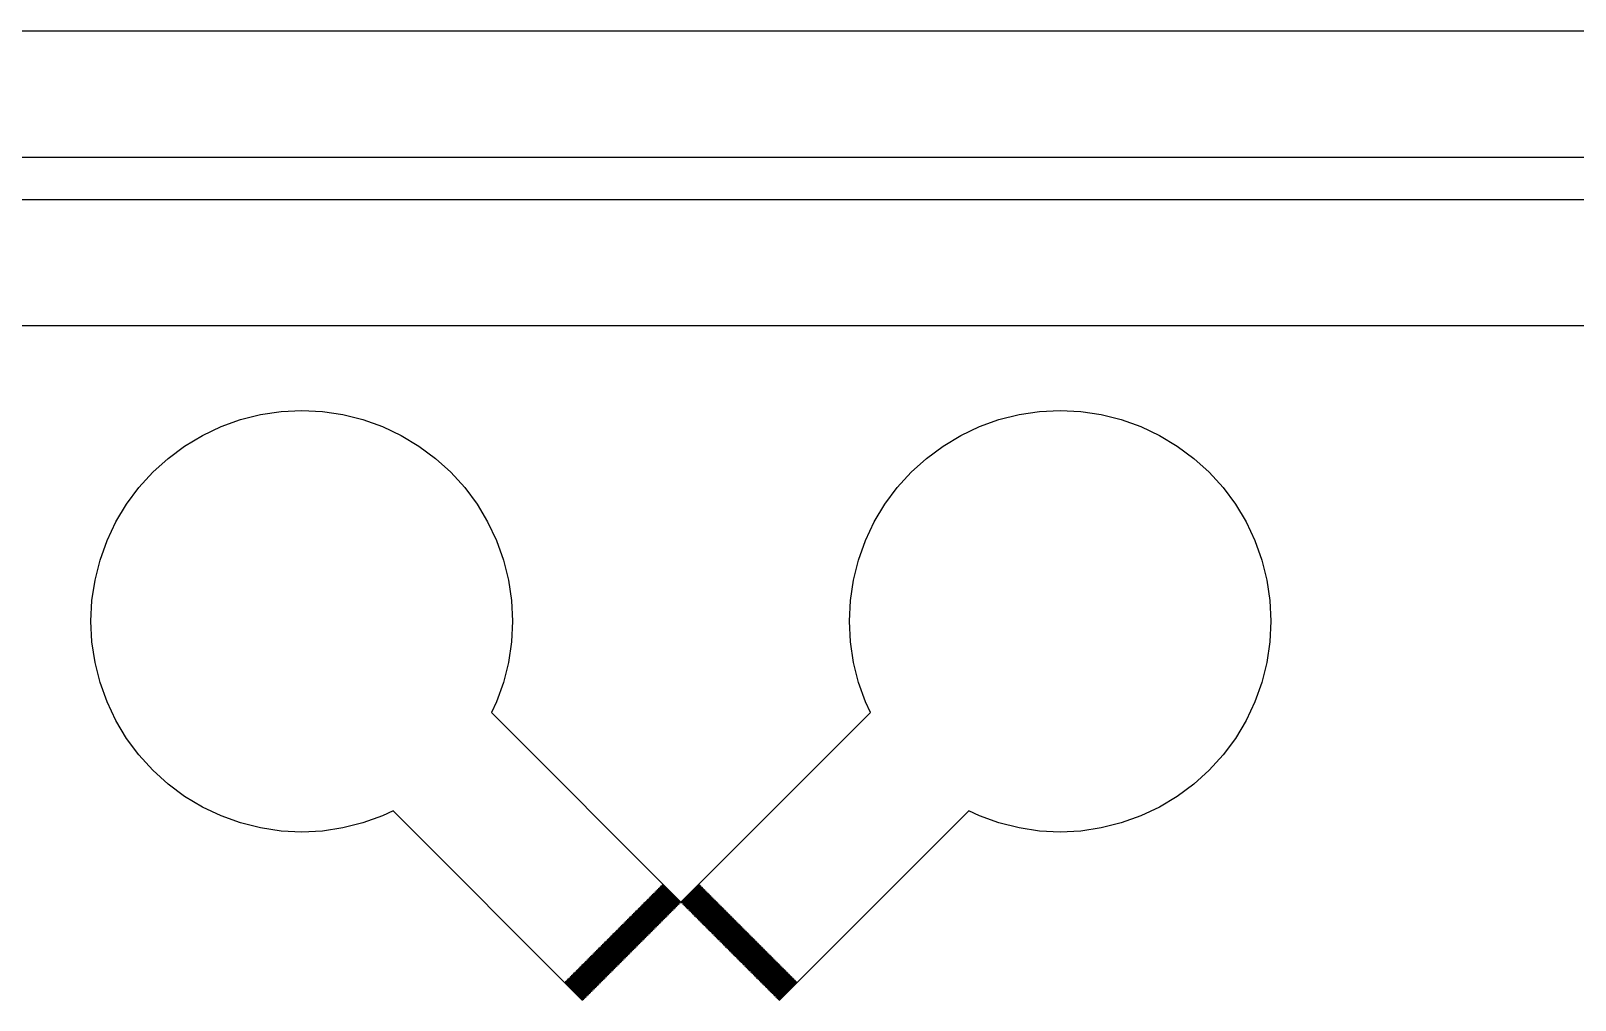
# Model space of a CAD drawing. Extents: x -16 to 132, y -40 to 113.
# Drawn here: x 19.73 to 38.45, y 64.43 to 76.18 of the extents above; entities that cross this region are included whole.
import ezdxf

# ---------------------------------------------------------------- set-up
doc = ezdxf.new("R2010")
doc.units = 0

msp = doc.modelspace()

# ---------------------------------------------------------------- linework, layer by layer
for p, q in [((-2.55649, 76.1837), (112.997, 76.1837)), ((111.463, 74.6498), (-1.0226, 74.6498)), ((-0.51129, 74.1385), (110.952, 74.1385)), ((109.418, 72.6046), (1.0226, 72.6046)), ((22.5126, 71.53), (22.7608, 71.5668)), ((22.7608, 71.5668), (23.0114, 71.5791)), ((23.0114, 71.5791), (23.262, 71.5668)), ((23.262, 71.5668), (23.5101, 71.53)), ((31.7103, 71.53), (31.9584, 71.5668)), ((31.9584, 71.5668), (32.209, 71.5791)), ((32.209, 71.5791), (32.4596, 71.5668)), ((32.4596, 71.5668), (32.7078, 71.53)), ((21.8062, 71.2773), (22.033, 71.3845)), ((22.033, 71.3845), (22.2692, 71.469)), ((22.2692, 71.469), (22.5126, 71.53)), ((23.5101, 71.53), (23.7535, 71.469)), ((23.7535, 71.469), (23.9897, 71.3845)), ((23.9897, 71.3845), (24.2165, 71.2773)), ((31.0039, 71.2773), (31.2307, 71.3845)), ((31.2307, 71.3845), (31.4669, 71.469)), ((31.4669, 71.469), (31.7103, 71.53)), ((32.7078, 71.53), (32.9511, 71.469)), ((32.9511, 71.469), (33.1873, 71.3845)), ((33.1873, 71.3845), (33.4142, 71.2773)), ((21.591, 71.1483), (21.8062, 71.2773)), ((24.2165, 71.2773), (24.4317, 71.1483)), ((30.7887, 71.1483), (31.0039, 71.2773)), ((33.4142, 71.2773), (33.6293, 71.1483)), ((21.2036, 70.8303), (21.3895, 70.9988)), ((21.3895, 70.9988), (21.591, 71.1483)), ((24.4317, 71.1483), (24.6332, 70.9988)), ((24.6332, 70.9988), (24.8191, 70.8303)), ((30.4013, 70.8303), (30.5872, 70.9988)), ((30.5872, 70.9988), (30.7887, 71.1483)), ((33.6293, 71.1483), (33.8308, 70.9988)), ((33.8308, 70.9988), (34.0167, 70.8303)), ((21.0351, 70.6445), (21.2036, 70.8303)), ((24.8191, 70.8303), (24.9876, 70.6444)), ((30.2328, 70.6444), (30.4013, 70.8303)), ((34.0167, 70.8303), (34.1852, 70.6445)), ((20.8857, 70.4429), (21.0351, 70.6445)), ((24.9876, 70.6444), (25.137, 70.4429)), ((30.0834, 70.4429), (30.2328, 70.6444)), ((34.1852, 70.6445), (34.3347, 70.4429)), ((20.7567, 70.2278), (20.8857, 70.4429)), ((25.137, 70.4429), (25.266, 70.2277)), ((29.9544, 70.2277), (30.0834, 70.4429)), ((34.3347, 70.4429), (34.4637, 70.2278)), ((20.6495, 70.001), (20.7567, 70.2278)), ((25.266, 70.2277), (25.3733, 70.0009)), ((29.8471, 70.0009), (29.9544, 70.2277)), ((34.4637, 70.2278), (34.5709, 70.001)), ((20.5649, 69.7647), (20.6495, 70.001)), ((25.3733, 70.0009), (25.4578, 69.7647)), ((29.7626, 69.7647), (29.8471, 70.0009)), ((34.5709, 70.001), (34.6554, 69.7647)), ((20.504, 69.5214), (20.5649, 69.7647)), ((25.4578, 69.7647), (25.5187, 69.5214)), ((29.7017, 69.5214), (29.7626, 69.7647)), ((34.6554, 69.7647), (34.7164, 69.5214)), ((20.4672, 69.2732), (20.504, 69.5214)), ((25.5187, 69.5214), (25.5556, 69.2732)), ((29.6648, 69.2732), (29.7017, 69.5214)), ((34.7164, 69.5214), (34.7532, 69.2732)), ((20.4549, 69.0226), (20.4672, 69.2732)), ((25.5556, 69.2732), (25.5679, 69.0226)), ((29.6525, 69.0226), (29.6648, 69.2732)), ((34.7532, 69.2732), (34.7655, 69.0226)), ((20.4672, 68.772), (20.4549, 69.0226)), ((25.5679, 69.0226), (25.5556, 68.772)), ((29.6648, 68.772), (29.6525, 69.0226)), ((34.7655, 69.0226), (34.7532, 68.772)), ((20.504, 68.5239), (20.4672, 68.772)), ((25.5556, 68.772), (25.5187, 68.5238)), ((29.7016, 68.5238), (29.6648, 68.772)), ((34.7532, 68.772), (34.7164, 68.5239)), ((20.5649, 68.2805), (20.504, 68.5239)), ((25.5187, 68.5238), (25.4578, 68.2805)), ((29.7626, 68.2805), (29.7016, 68.5238)), ((34.7164, 68.5239), (34.6554, 68.2805)), ((20.6495, 68.0443), (20.5649, 68.2805)), ((25.4578, 68.2805), (25.3733, 68.0443)), ((29.8471, 68.0443), (29.7626, 68.2805)), ((34.6554, 68.2805), (34.5709, 68.0443)), ((20.7567, 67.8175), (20.6495, 68.0443)), ((25.3733, 68.0443), (25.3121, 67.915)), ((29.9083, 67.915), (29.8471, 68.0443)), ((34.5709, 68.0443), (34.4637, 67.8175)), ((20.8857, 67.6023), (20.7567, 67.8175)), ((25.3121, 67.915), (27.6102, 65.6169)), ((27.6102, 65.6169), (29.9083, 67.915)), ((34.4637, 67.8175), (34.3347, 67.6023)), ((21.0351, 67.4008), (20.8857, 67.6023)), ((34.3347, 67.6023), (34.1852, 67.4008)), ((21.2036, 67.2149), (21.0351, 67.4008)), ((34.1852, 67.4008), (34.0167, 67.2149)), ((21.3895, 67.0464), (21.2036, 67.2149)), ((34.0167, 67.2149), (33.8308, 67.0464)), ((21.591, 66.897), (21.3895, 67.0464)), ((21.8062, 66.768), (21.591, 66.897)), ((33.6293, 66.897), (33.4141, 66.768)), ((33.8308, 67.0464), (33.6293, 66.897)), ((22.033, 66.6607), (21.8062, 66.768)), ((24.119, 66.7219), (23.9897, 66.6607)), ((26.4171, 64.4238), (24.119, 66.7219)), ((31.1014, 66.7219), (28.8033, 64.4238)), ((31.2307, 66.6607), (31.1014, 66.7219)), ((33.4141, 66.768), (33.1873, 66.6607)), ((22.2693, 66.5762), (22.033, 66.6607)), ((22.5126, 66.5153), (22.2693, 66.5762)), ((22.7608, 66.4784), (22.5126, 66.5153)), ((23.5101, 66.5152), (23.262, 66.4784)), ((23.7535, 66.5762), (23.5101, 66.5152)), ((23.9897, 66.6607), (23.7535, 66.5762)), ((31.4669, 66.5762), (31.2307, 66.6607)), ((31.7103, 66.5152), (31.4669, 66.5762)), ((31.9584, 66.4784), (31.7103, 66.5152)), ((32.7078, 66.5153), (32.4596, 66.4784)), ((32.9511, 66.5762), (32.7078, 66.5153)), ((33.1873, 66.6607), (32.9511, 66.5762)), ((23.0114, 66.4661), (22.7608, 66.4784)), ((23.262, 66.4784), (23.0114, 66.4661)), ((32.209, 66.4661), (31.9584, 66.4784)), ((32.4596, 66.4784), (32.209, 66.4661)), ((27.2993, 65.7398), (27.292, 65.7326)), ((27.5162, 65.5229), (27.2993, 65.7398)), ((27.3137, 65.7543), (27.3065, 65.747)), ((27.3065, 65.747), (27.5234, 65.5301)), ((27.5306, 65.5373), (27.3137, 65.7543)), ((27.3282, 65.7687), (27.321, 65.7615)), ((27.321, 65.7615), (27.5379, 65.5446)), ((27.5451, 65.5518), (27.3282, 65.7687)), ((27.3427, 65.7832), (27.3354, 65.7759)), ((27.3354, 65.7759), (27.5523, 65.559)), ((27.5596, 65.5663), (27.3427, 65.7832)), ((27.3571, 65.7977), (27.3499, 65.7904)), ((27.3499, 65.7904), (27.5668, 65.5735)), ((27.574, 65.5807), (27.3571, 65.7977)), ((27.3716, 65.8121), (27.3643, 65.8049)), ((27.3643, 65.8049), (27.5813, 65.588)), ((27.5885, 65.5952), (27.3716, 65.8121)), ((27.386, 65.8266), (27.3788, 65.8193)), ((27.3788, 65.8193), (27.5957, 65.6024)), ((27.603, 65.6096), (27.386, 65.8266)), ((27.8344, 65.8266), (27.6174, 65.6096)), ((27.6247, 65.6024), (27.8416, 65.8193)), ((27.8488, 65.8121), (27.6319, 65.5952)), ((27.6391, 65.588), (27.856, 65.8049)), ((27.8633, 65.7977), (27.6463, 65.5807)), ((27.6536, 65.5735), (27.8705, 65.7904)), ((27.8777, 65.7832), (27.6608, 65.5663)), ((27.668, 65.559), (27.885, 65.776)), ((27.8922, 65.7687), (27.6753, 65.5518)), ((27.6825, 65.5446), (27.8994, 65.7615)), ((27.9066, 65.7543), (27.6897, 65.5374)), ((27.697, 65.5301), (27.9139, 65.747)), ((27.9211, 65.7398), (27.7042, 65.5229)), ((27.8416, 65.8193), (27.8344, 65.8266)), ((27.856, 65.8049), (27.8488, 65.8121)), ((27.8705, 65.7904), (27.8633, 65.7977)), ((27.885, 65.776), (27.8777, 65.7832)), ((27.8994, 65.7615), (27.8922, 65.7687)), ((27.9139, 65.747), (27.9066, 65.7543)), ((27.9283, 65.7326), (27.9211, 65.7398)), ((27.1113, 65.5518), (27.104, 65.5446)), ((27.3282, 65.3349), (27.1113, 65.5518)), ((27.1257, 65.5662), (27.1185, 65.559)), ((27.1185, 65.559), (27.3354, 65.3421)), ((27.3426, 65.3493), (27.1257, 65.5662)), ((27.1402, 65.5807), (27.1329, 65.5735)), ((27.1329, 65.5735), (27.3499, 65.3566)), ((27.3571, 65.3638), (27.1402, 65.5807)), ((27.1546, 65.5952), (27.1474, 65.5879)), ((27.1474, 65.5879), (27.3643, 65.371)), ((27.3716, 65.3783), (27.1546, 65.5952)), ((27.1691, 65.6096), (27.1619, 65.6024)), ((27.1619, 65.6024), (27.3788, 65.3855)), ((27.386, 65.3927), (27.1691, 65.6096)), ((27.1836, 65.6241), (27.1763, 65.6169)), ((27.1763, 65.6169), (27.3932, 65.3999)), ((27.4005, 65.4072), (27.1836, 65.6241)), ((27.198, 65.6386), (27.1908, 65.6313)), ((27.1908, 65.6313), (27.4077, 65.4144)), ((27.4149, 65.4216), (27.198, 65.6386)), ((27.2125, 65.653), (27.2053, 65.6458)), ((27.2053, 65.6458), (27.4222, 65.4289)), ((27.4294, 65.4361), (27.2125, 65.653)), ((27.2269, 65.6675), (27.2197, 65.6603)), ((27.2197, 65.6603), (27.4366, 65.4433)), ((27.4439, 65.4506), (27.2269, 65.6675)), ((27.2414, 65.6819), (27.2342, 65.6747)), ((27.2342, 65.6747), (27.4511, 65.4578)), ((27.4583, 65.465), (27.2414, 65.6819)), ((27.2559, 65.6964), (27.2487, 65.6892)), ((27.2487, 65.6892), (27.4656, 65.4723)), ((27.4728, 65.4795), (27.2559, 65.6964)), ((27.2703, 65.7109), (27.2631, 65.7036)), ((27.2631, 65.7036), (27.48, 65.4867)), ((27.4873, 65.494), (27.2703, 65.7109)), ((27.2848, 65.7253), (27.2776, 65.7181)), ((27.2776, 65.7181), (27.4945, 65.5012)), ((27.5017, 65.5084), (27.2848, 65.7253)), ((27.292, 65.7326), (27.509, 65.5156)), ((27.5379, 65.5446), (27.5451, 65.5518)), ((27.5523, 65.559), (27.5596, 65.5663)), ((27.5668, 65.5735), (27.574, 65.5807)), ((27.5813, 65.588), (27.5885, 65.5952)), ((27.5957, 65.6024), (27.603, 65.6096)), ((27.6174, 65.6096), (27.6247, 65.6024)), ((27.6319, 65.5952), (27.6391, 65.588)), ((27.6463, 65.5807), (27.6536, 65.5735)), ((27.6608, 65.5663), (27.668, 65.559)), ((27.6753, 65.5518), (27.6825, 65.5446)), ((27.7114, 65.5157), (27.9283, 65.7326)), ((27.9356, 65.7253), (27.7187, 65.5084)), ((27.7259, 65.5012), (27.9428, 65.7181)), ((27.95, 65.7109), (27.7331, 65.494)), ((27.7404, 65.4867), (27.9573, 65.7036)), ((27.9645, 65.6964), (27.7476, 65.4795)), ((27.7548, 65.4723), (27.9717, 65.6892)), ((27.979, 65.6819), (27.7621, 65.465)), ((27.7693, 65.4578), (27.9862, 65.6747)), ((27.9934, 65.6675), (27.7765, 65.4506)), ((27.7837, 65.4433), (28.0007, 65.6603)), ((28.0079, 65.653), (27.791, 65.4361)), ((27.7982, 65.4289), (28.0151, 65.6458)), ((28.0224, 65.6386), (27.8054, 65.4216)), ((27.8127, 65.4144), (28.0296, 65.6313)), ((28.0368, 65.6241), (27.8199, 65.4072)), ((27.8271, 65.4), (28.044, 65.6169)), ((28.0513, 65.6096), (27.8344, 65.3927)), ((27.8416, 65.3855), (28.0585, 65.6024)), ((28.0657, 65.5952), (27.8488, 65.3783)), ((27.856, 65.371), (28.073, 65.588)), ((28.0802, 65.5807), (27.8633, 65.3638)), ((27.8705, 65.3566), (28.0874, 65.5735)), ((28.0947, 65.5663), (27.8777, 65.3493)), ((27.885, 65.3421), (28.1019, 65.559)), ((28.1091, 65.5518), (27.8922, 65.3349)), ((27.9428, 65.7181), (27.9356, 65.7253)), ((27.9573, 65.7036), (27.95, 65.7109)), ((27.9717, 65.6892), (27.9645, 65.6964)), ((27.9862, 65.6747), (27.979, 65.6819)), ((28.0007, 65.6603), (27.9934, 65.6675)), ((28.0151, 65.6458), (28.0079, 65.653)), ((28.0296, 65.6313), (28.0224, 65.6386)), ((28.044, 65.6169), (28.0368, 65.6241)), ((28.0585, 65.6024), (28.0513, 65.6096)), ((28.073, 65.588), (28.0657, 65.5952)), ((28.0874, 65.5735), (28.0802, 65.5807)), ((28.1019, 65.559), (28.0947, 65.5663)), ((28.1164, 65.5446), (28.1091, 65.5518)), ((26.9233, 65.3638), (26.916, 65.3566)), ((27.1402, 65.1469), (26.9233, 65.3638)), ((26.9377, 65.3783), (26.9305, 65.371)), ((26.9305, 65.371), (27.1474, 65.1541)), ((27.1546, 65.1613), (26.9377, 65.3783)), ((26.9522, 65.3927), (26.9449, 65.3855)), ((26.9449, 65.3855), (27.1619, 65.1685)), ((27.1691, 65.1758), (26.9522, 65.3927)), ((26.9666, 65.4072), (26.9594, 65.3999)), ((26.9594, 65.3999), (27.1763, 65.183)), ((27.1836, 65.1902), (26.9666, 65.4072)), ((26.9811, 65.4216), (26.9739, 65.4144)), ((26.9739, 65.4144), (27.1908, 65.1975)), ((27.198, 65.2047), (26.9811, 65.4216)), ((26.9956, 65.4361), (26.9883, 65.4289)), ((26.9883, 65.4289), (27.2053, 65.2119)), ((27.2125, 65.2192), (26.9956, 65.4361)), ((27.01, 65.4506), (27.0028, 65.4433)), ((27.0028, 65.4433), (27.2197, 65.2264)), ((27.2269, 65.2336), (27.01, 65.4506)), ((27.0245, 65.465), (27.0173, 65.4578)), ((27.0173, 65.4578), (27.2342, 65.2409)), ((27.2414, 65.2481), (27.0245, 65.465)), ((27.0389, 65.4795), (27.0317, 65.4722)), ((27.0317, 65.4722), (27.2486, 65.2553)), ((27.2559, 65.2625), (27.0389, 65.4795)), ((27.0534, 65.4939), (27.0462, 65.4867)), ((27.0462, 65.4867), (27.2631, 65.2698)), ((27.2703, 65.277), (27.0534, 65.4939)), ((27.0679, 65.5084), (27.0607, 65.5012)), ((27.0607, 65.5012), (27.2776, 65.2843)), ((27.2848, 65.2915), (27.0679, 65.5084)), ((27.0823, 65.5229), (27.0751, 65.5156)), ((27.0751, 65.5156), (27.292, 65.2987)), ((27.2993, 65.3059), (27.0823, 65.5229)), ((27.0968, 65.5373), (27.0896, 65.5301)), ((27.0896, 65.5301), (27.3065, 65.3132)), ((27.3137, 65.3204), (27.0968, 65.5373)), ((27.104, 65.5446), (27.321, 65.3276)), ((27.3499, 65.3566), (27.3571, 65.3638)), ((27.3643, 65.371), (27.3716, 65.3783)), ((27.3788, 65.3855), (27.386, 65.3927)), ((27.3932, 65.3999), (27.4005, 65.4072)), ((27.4077, 65.4144), (27.4149, 65.4216)), ((27.4222, 65.4289), (27.4294, 65.4361)), ((27.4366, 65.4433), (27.4439, 65.4506)), ((27.4511, 65.4578), (27.4583, 65.465)), ((27.4656, 65.4723), (27.4728, 65.4795)), ((27.48, 65.4867), (27.4873, 65.494)), ((27.4945, 65.5012), (27.5017, 65.5084)), ((27.509, 65.5156), (27.5162, 65.5229)), ((27.5234, 65.5301), (27.5306, 65.5373)), ((27.6897, 65.5374), (27.697, 65.5301)), ((27.7042, 65.5229), (27.7114, 65.5157)), ((27.7187, 65.5084), (27.7259, 65.5012)), ((27.7331, 65.494), (27.7404, 65.4867)), ((27.7476, 65.4795), (27.7548, 65.4723)), ((27.7621, 65.465), (27.7693, 65.4578)), ((27.7765, 65.4506), (27.7837, 65.4433)), ((27.791, 65.4361), (27.7982, 65.4289)), ((27.8054, 65.4216), (27.8127, 65.4144)), ((27.8199, 65.4072), (27.8271, 65.4)), ((27.8344, 65.3927), (27.8416, 65.3855)), ((27.8488, 65.3783), (27.856, 65.371)), ((27.8633, 65.3638), (27.8705, 65.3566)), ((27.8994, 65.3276), (28.1164, 65.5446)), ((28.1236, 65.5373), (27.9067, 65.3204)), ((27.9139, 65.3132), (28.1308, 65.5301)), ((28.138, 65.5229), (27.9211, 65.3059)), ((27.9283, 65.2987), (28.1453, 65.5156)), ((28.1525, 65.5084), (27.9356, 65.2915)), ((27.9428, 65.2843), (28.1597, 65.5012)), ((28.167, 65.494), (27.95, 65.277)), ((27.9573, 65.2698), (28.1742, 65.4867)), ((28.1814, 65.4795), (27.9645, 65.2626)), ((27.9717, 65.2553), (28.1886, 65.4723)), ((28.1959, 65.465), (27.979, 65.2481)), ((27.9862, 65.2409), (28.2031, 65.4578)), ((28.2104, 65.4506), (27.9934, 65.2337)), ((28.0007, 65.2264), (28.2176, 65.4433)), ((28.2248, 65.4361), (28.0079, 65.2192)), ((28.0151, 65.2119), (28.232, 65.4289)), ((28.2393, 65.4216), (28.0224, 65.2047)), ((28.0296, 65.1975), (28.2465, 65.4144)), ((28.2538, 65.4072), (28.0368, 65.1903)), ((28.0441, 65.183), (28.261, 65.3999)), ((28.2682, 65.3927), (28.0513, 65.1758)), ((28.0585, 65.1685), (28.2754, 65.3855)), ((28.2827, 65.3783), (28.0657, 65.1613)), ((28.073, 65.1541), (28.2899, 65.371)), ((28.2971, 65.3638), (28.0802, 65.1469)), ((28.1308, 65.5301), (28.1236, 65.5373)), ((28.1453, 65.5156), (28.138, 65.5229)), ((28.1597, 65.5012), (28.1525, 65.5084)), ((28.1742, 65.4867), (28.167, 65.494)), ((28.1886, 65.4723), (28.1814, 65.4795)), ((28.2031, 65.4578), (28.1959, 65.465)), ((28.2176, 65.4433), (28.2104, 65.4506)), ((28.232, 65.4289), (28.2248, 65.4361)), ((28.2465, 65.4144), (28.2393, 65.4216)), ((28.261, 65.3999), (28.2538, 65.4072)), ((28.2754, 65.3855), (28.2682, 65.3927)), ((28.2899, 65.371), (28.2827, 65.3783)), ((28.3044, 65.3566), (28.2971, 65.3638)), ((26.7353, 65.1758), (26.728, 65.1686)), ((26.9522, 64.9589), (26.7353, 65.1758)), ((26.7497, 65.1903), (26.7425, 65.183)), ((26.7425, 65.183), (26.9594, 64.9661)), ((26.9666, 64.9733), (26.7497, 65.1903)), ((26.7642, 65.2047), (26.757, 65.1975)), ((26.757, 65.1975), (26.9739, 64.9806)), ((26.9811, 64.9878), (26.7642, 65.2047)), ((26.7786, 65.2192), (26.7714, 65.2119)), ((26.7714, 65.2119), (26.9883, 64.995)), ((26.9956, 65.0022), (26.7786, 65.2192)), ((26.7931, 65.2336), (26.7859, 65.2264)), ((26.7859, 65.2264), (27.0028, 65.0095)), ((27.01, 65.0167), (26.7931, 65.2336)), ((26.8076, 65.2481), (26.8003, 65.2409)), ((26.8003, 65.2409), (27.0173, 65.0239)), ((27.0245, 65.0312), (26.8076, 65.2481)), ((26.822, 65.2625), (26.8148, 65.2553)), ((26.8148, 65.2553), (27.0317, 65.0384)), ((27.0389, 65.0456), (26.822, 65.2625)), ((26.8365, 65.277), (26.8293, 65.2698)), ((26.8293, 65.2698), (27.0462, 65.0529)), ((27.0534, 65.0601), (26.8365, 65.277)), ((26.851, 65.2915), (26.8437, 65.2842)), ((26.8437, 65.2842), (27.0606, 65.0673)), ((27.0679, 65.0746), (26.851, 65.2915)), ((26.8654, 65.3059), (26.8582, 65.2987)), ((26.8582, 65.2987), (27.0751, 65.0818)), ((27.0823, 65.089), (26.8654, 65.3059)), ((26.8799, 65.3204), (26.8726, 65.3132)), ((26.8726, 65.3132), (27.0896, 65.0963)), ((27.0968, 65.1035), (26.8799, 65.3204)), ((26.8943, 65.3349), (26.8871, 65.3276)), ((26.8871, 65.3276), (27.104, 65.1107)), ((27.1113, 65.1179), (26.8943, 65.3349)), ((26.9088, 65.3493), (26.9016, 65.3421)), ((26.9016, 65.3421), (27.1185, 65.1252)), ((27.1257, 65.1324), (26.9088, 65.3493)), ((26.916, 65.3566), (27.1329, 65.1396)), ((27.1619, 65.1685), (27.1691, 65.1758)), ((27.1763, 65.183), (27.1836, 65.1902)), ((27.1908, 65.1975), (27.198, 65.2047)), ((27.2053, 65.2119), (27.2125, 65.2192)), ((27.2197, 65.2264), (27.2269, 65.2336)), ((27.2342, 65.2409), (27.2414, 65.2481)), ((27.2486, 65.2553), (27.2559, 65.2625)), ((27.2631, 65.2698), (27.2703, 65.277)), ((27.2776, 65.2843), (27.2848, 65.2915)), ((27.292, 65.2987), (27.2993, 65.3059)), ((27.3065, 65.3132), (27.3137, 65.3204)), ((27.321, 65.3276), (27.3282, 65.3349)), ((27.3354, 65.3421), (27.3426, 65.3493)), ((27.8777, 65.3493), (27.885, 65.3421)), ((27.8922, 65.3349), (27.8994, 65.3276)), ((27.9067, 65.3204), (27.9139, 65.3132)), ((27.9211, 65.3059), (27.9283, 65.2987)), ((27.9356, 65.2915), (27.9428, 65.2843)), ((27.95, 65.277), (27.9573, 65.2698)), ((27.9645, 65.2626), (27.9717, 65.2553)), ((27.979, 65.2481), (27.9862, 65.2409)), ((27.9934, 65.2337), (28.0007, 65.2264)), ((28.0079, 65.2192), (28.0151, 65.2119)), ((28.0224, 65.2047), (28.0296, 65.1975)), ((28.0368, 65.1903), (28.0441, 65.183)), ((28.0513, 65.1758), (28.0585, 65.1685)), ((28.0874, 65.1396), (28.3044, 65.3566)), ((28.3116, 65.3493), (28.0947, 65.1324)), ((28.1019, 65.1252), (28.3188, 65.3421)), ((28.326, 65.3349), (28.1091, 65.118)), ((28.1163, 65.1107), (28.3333, 65.3277)), ((28.3405, 65.3204), (28.1236, 65.1035)), ((28.1308, 65.0963), (28.3477, 65.3132)), ((28.355, 65.3059), (28.138, 65.089)), ((28.1453, 65.0818), (28.3622, 65.2987)), ((28.3694, 65.2915), (28.1525, 65.0746)), ((28.1598, 65.0673), (28.3767, 65.2843)), ((28.3839, 65.277), (28.167, 65.0601)), ((28.1742, 65.0529), (28.3911, 65.2698)), ((28.3984, 65.2625), (28.1814, 65.0456)), ((28.1887, 65.0384), (28.4056, 65.2553)), ((28.4128, 65.2481), (28.1959, 65.0312)), ((28.2031, 65.0239), (28.4201, 65.2409)), ((28.4273, 65.2337), (28.2103, 65.0167)), ((28.2176, 65.0095), (28.4345, 65.2264)), ((28.4417, 65.2192), (28.2248, 65.0023)), ((28.232, 64.995), (28.4489, 65.212)), ((28.4562, 65.2047), (28.2393, 64.9878)), ((28.2465, 64.9806), (28.4634, 65.1975)), ((28.4707, 65.1903), (28.2537, 64.9734)), ((28.261, 64.9661), (28.4779, 65.183)), ((28.4851, 65.1758), (28.2682, 64.9589)), ((28.3188, 65.3421), (28.3116, 65.3493)), ((28.3333, 65.3277), (28.326, 65.3349)), ((28.3477, 65.3132), (28.3405, 65.3204)), ((28.3622, 65.2987), (28.355, 65.3059)), ((28.3767, 65.2843), (28.3694, 65.2915)), ((28.3911, 65.2698), (28.3839, 65.277)), ((28.4056, 65.2553), (28.3984, 65.2625)), ((28.4201, 65.2409), (28.4128, 65.2481)), ((28.4345, 65.2264), (28.4273, 65.2337)), ((28.4489, 65.212), (28.4417, 65.2192)), ((28.4634, 65.1975), (28.4562, 65.2047)), ((28.4779, 65.183), (28.4707, 65.1903)), ((28.4923, 65.1686), (28.4851, 65.1758)), ((26.5473, 64.9878), (26.54, 64.9806)), ((26.7642, 64.7709), (26.5473, 64.9878)), ((26.5617, 65.0022), (26.5545, 64.995)), ((26.5545, 64.995), (26.7714, 64.7781)), ((26.7786, 64.7853), (26.5617, 65.0022)), ((26.5762, 65.0167), (26.569, 65.0095)), ((26.569, 65.0095), (26.7859, 64.7926)), ((26.7931, 64.7998), (26.5762, 65.0167)), ((26.5907, 65.0312), (26.5834, 65.0239)), ((26.5834, 65.0239), (26.8003, 64.807)), ((26.8076, 64.8143), (26.5907, 65.0312)), ((26.6051, 65.0456), (26.5979, 65.0384)), ((26.5979, 65.0384), (26.8148, 64.8215)), ((26.822, 64.8287), (26.6051, 65.0456)), ((26.6196, 65.0601), (26.6123, 65.0529)), ((26.6123, 65.0529), (26.8293, 64.836)), ((26.8365, 64.8432), (26.6196, 65.0601)), ((26.634, 65.0746), (26.6268, 65.0673)), ((26.6268, 65.0673), (26.8437, 64.8504)), ((26.851, 64.8576), (26.634, 65.0746)), ((26.6485, 65.089), (26.6413, 65.0818)), ((26.6413, 65.0818), (26.8582, 64.8649)), ((26.8654, 64.8721), (26.6485, 65.089)), ((26.663, 65.1035), (26.6557, 65.0963)), ((26.6557, 65.0963), (26.8726, 64.8793)), ((26.8799, 64.8866), (26.663, 65.1035)), ((26.6774, 65.118), (26.6702, 65.1107)), ((26.6702, 65.1107), (26.8871, 64.8938)), ((26.8943, 64.901), (26.6774, 65.118)), ((26.6919, 65.1324), (26.6846, 65.1252)), ((26.6846, 65.1252), (26.9016, 64.9082)), ((26.9088, 64.9155), (26.6919, 65.1324)), ((26.7063, 65.1469), (26.6991, 65.1396)), ((26.6991, 65.1396), (26.916, 64.9227)), ((26.9233, 64.9299), (26.7063, 65.1469)), ((26.7208, 65.1613), (26.7136, 65.1541)), ((26.7136, 65.1541), (26.9305, 64.9372)), ((26.9377, 64.9444), (26.7208, 65.1613)), ((26.728, 65.1686), (26.945, 64.9516)), ((26.9739, 64.9806), (26.9811, 64.9878)), ((26.9883, 64.995), (26.9956, 65.0022)), ((27.0028, 65.0095), (27.01, 65.0167)), ((27.0173, 65.0239), (27.0245, 65.0312)), ((27.0317, 65.0384), (27.0389, 65.0456)), ((27.0462, 65.0529), (27.0534, 65.0601)), ((27.0606, 65.0673), (27.0679, 65.0746)), ((27.0751, 65.0818), (27.0823, 65.089)), ((27.0896, 65.0963), (27.0968, 65.1035)), ((27.104, 65.1107), (27.1113, 65.1179)), ((27.1185, 65.1252), (27.1257, 65.1324)), ((27.1329, 65.1396), (27.1402, 65.1469)), ((27.1474, 65.1541), (27.1546, 65.1613)), ((28.0657, 65.1613), (28.073, 65.1541)), ((28.0802, 65.1469), (28.0874, 65.1396)), ((28.0947, 65.1324), (28.1019, 65.1252)), ((28.1091, 65.118), (28.1163, 65.1107)), ((28.1236, 65.1035), (28.1308, 65.0963)), ((28.138, 65.089), (28.1453, 65.0818)), ((28.1525, 65.0746), (28.1598, 65.0673)), ((28.167, 65.0601), (28.1742, 65.0529)), ((28.1814, 65.0456), (28.1887, 65.0384)), ((28.1959, 65.0312), (28.2031, 65.0239)), ((28.2103, 65.0167), (28.2176, 65.0095)), ((28.2248, 65.0023), (28.232, 64.995)), ((28.2393, 64.9878), (28.2465, 64.9806)), ((28.2754, 64.9516), (28.4923, 65.1686)), ((28.4996, 65.1613), (28.2827, 64.9444)), ((28.2899, 64.9372), (28.5068, 65.1541)), ((28.5141, 65.1469), (28.2971, 64.9299)), ((28.3044, 64.9227), (28.5213, 65.1396)), ((28.5285, 65.1324), (28.3116, 64.9155)), ((28.3188, 64.9082), (28.5357, 65.1252)), ((28.543, 65.118), (28.326, 64.901)), ((28.3333, 64.8938), (28.5502, 65.1107)), ((28.5574, 65.1035), (28.3405, 64.8866)), ((28.3477, 64.8793), (28.5647, 65.0963)), ((28.5719, 65.089), (28.3549, 64.8721)), ((28.3622, 64.8649), (28.5791, 65.0818)), ((28.5863, 65.0746), (28.3694, 64.8577)), ((28.3767, 64.8504), (28.5936, 65.0674)), ((28.6008, 65.0601), (28.3839, 64.8432)), ((28.3911, 64.836), (28.608, 65.0529)), ((28.6153, 65.0456), (28.3983, 64.8287)), ((28.4056, 64.8215), (28.6225, 65.0384)), ((28.6297, 65.0312), (28.4128, 64.8143)), ((28.4201, 64.807), (28.637, 65.024)), ((28.6442, 65.0167), (28.4273, 64.7998)), ((28.4345, 64.7926), (28.6514, 65.0095)), ((28.6587, 65.0022), (28.4417, 64.7853)), ((28.449, 64.7781), (28.6659, 64.995)), ((28.6731, 64.9878), (28.4562, 64.7709)), ((28.5068, 65.1541), (28.4996, 65.1613)), ((28.5213, 65.1396), (28.5141, 65.1469)), ((28.5357, 65.1252), (28.5285, 65.1324)), ((28.5502, 65.1107), (28.543, 65.118)), ((28.5647, 65.0963), (28.5574, 65.1035)), ((28.5791, 65.0818), (28.5719, 65.089)), ((28.5936, 65.0674), (28.5863, 65.0746)), ((28.608, 65.0529), (28.6008, 65.0601)), ((28.6225, 65.0384), (28.6153, 65.0456)), ((28.637, 65.024), (28.6297, 65.0312)), ((28.6514, 65.0095), (28.6442, 65.0167)), ((28.6659, 64.995), (28.6587, 65.0022)), ((28.6804, 64.9806), (28.6731, 64.9878)), ((26.3737, 64.8143), (26.3665, 64.807)), ((26.3665, 64.807), (26.5834, 64.5901)), ((26.5906, 64.5973), (26.3737, 64.8143)), ((26.3882, 64.8287), (26.381, 64.8215)), ((26.381, 64.8215), (26.5979, 64.6046)), ((26.6051, 64.6118), (26.3882, 64.8287)), ((26.4026, 64.8432), (26.3954, 64.836)), ((26.3954, 64.836), (26.6123, 64.619)), ((26.6196, 64.6263), (26.4026, 64.8432)), ((26.4171, 64.8576), (26.4099, 64.8504)), ((26.4099, 64.8504), (26.6268, 64.6335)), ((26.634, 64.6407), (26.4171, 64.8576)), ((26.4316, 64.8721), (26.4243, 64.8649)), ((26.4243, 64.8649), (26.6413, 64.6479)), ((26.6485, 64.6552), (26.4316, 64.8721)), ((26.446, 64.8866), (26.4388, 64.8793)), ((26.4388, 64.8793), (26.6557, 64.6624)), ((26.663, 64.6696), (26.446, 64.8866)), ((26.4605, 64.901), (26.4533, 64.8938)), ((26.4533, 64.8938), (26.6702, 64.6769)), ((26.6774, 64.6841), (26.4605, 64.901)), ((26.4749, 64.9155), (26.4677, 64.9082)), ((26.4677, 64.9082), (26.6846, 64.6913)), ((26.6919, 64.6986), (26.4749, 64.9155)), ((26.4894, 64.9299), (26.4822, 64.9227)), ((26.4822, 64.9227), (26.6991, 64.7058)), ((26.7063, 64.713), (26.4894, 64.9299)), ((26.5039, 64.9444), (26.4966, 64.9372)), ((26.4966, 64.9372), (26.7136, 64.7202)), ((26.7208, 64.7275), (26.5039, 64.9444)), ((26.5183, 64.9589), (26.5111, 64.9516)), ((26.5111, 64.9516), (26.728, 64.7347)), ((26.7352, 64.7419), (26.5183, 64.9589)), ((26.5328, 64.9733), (26.5256, 64.9661)), ((26.5256, 64.9661), (26.7425, 64.7492)), ((26.7497, 64.7564), (26.5328, 64.9733)), ((26.54, 64.9806), (26.757, 64.7636)), ((26.8003, 64.807), (26.8076, 64.8143)), ((26.8148, 64.8215), (26.822, 64.8287)), ((26.8293, 64.836), (26.8365, 64.8432)), ((26.8437, 64.8504), (26.851, 64.8576)), ((26.8582, 64.8649), (26.8654, 64.8721)), ((26.8726, 64.8793), (26.8799, 64.8866)), ((26.8871, 64.8938), (26.8943, 64.901)), ((26.9016, 64.9082), (26.9088, 64.9155)), ((26.916, 64.9227), (26.9233, 64.9299)), ((26.9305, 64.9372), (26.9377, 64.9444)), ((26.945, 64.9516), (26.9522, 64.9589)), ((26.9594, 64.9661), (26.9666, 64.9733)), ((28.2537, 64.9734), (28.261, 64.9661)), ((28.2682, 64.9589), (28.2754, 64.9516)), ((28.2827, 64.9444), (28.2899, 64.9372)), ((28.2971, 64.9299), (28.3044, 64.9227)), ((28.3116, 64.9155), (28.3188, 64.9082)), ((28.326, 64.901), (28.3333, 64.8938)), ((28.3405, 64.8866), (28.3477, 64.8793)), ((28.3549, 64.8721), (28.3622, 64.8649)), ((28.3694, 64.8577), (28.3767, 64.8504)), ((28.3839, 64.8432), (28.3911, 64.836)), ((28.3983, 64.8287), (28.4056, 64.8215)), ((28.4128, 64.8143), (28.4201, 64.807)), ((28.4634, 64.7636), (28.6804, 64.9806)), ((28.6876, 64.9733), (28.4707, 64.7564)), ((28.4779, 64.7492), (28.6948, 64.9661)), ((28.702, 64.9589), (28.4851, 64.7419)), ((28.4923, 64.7347), (28.7093, 64.9516)), ((28.7165, 64.9444), (28.4996, 64.7275)), ((28.5068, 64.7203), (28.7237, 64.9372)), ((28.731, 64.93), (28.514, 64.713)), ((28.5213, 64.7058), (28.7382, 64.9227)), ((28.7454, 64.9155), (28.5285, 64.6986)), ((28.5357, 64.6913), (28.7527, 64.9083)), ((28.7599, 64.901), (28.543, 64.6841)), ((28.5502, 64.6769), (28.7671, 64.8938)), ((28.7744, 64.8866), (28.5574, 64.6696)), ((28.5647, 64.6624), (28.7816, 64.8793)), ((28.7888, 64.8721), (28.5719, 64.6552)), ((28.5791, 64.6479), (28.7961, 64.8649)), ((28.8033, 64.8576), (28.5863, 64.6407)), ((28.5936, 64.6335), (28.8105, 64.8504)), ((28.8177, 64.8432), (28.6008, 64.6263)), ((28.608, 64.619), (28.825, 64.836)), ((28.8322, 64.8287), (28.6153, 64.6118)), ((28.6225, 64.6046), (28.8394, 64.8215)), ((28.8466, 64.8143), (28.6297, 64.5973)), ((28.637, 64.5901), (28.8539, 64.807)), ((28.6948, 64.9661), (28.6876, 64.9733)), ((28.7093, 64.9516), (28.702, 64.9589)), ((28.7237, 64.9372), (28.7165, 64.9444)), ((28.7382, 64.9227), (28.731, 64.93)), ((28.7527, 64.9083), (28.7454, 64.9155)), ((28.7671, 64.8938), (28.7599, 64.901)), ((28.7816, 64.8793), (28.7744, 64.8866)), ((28.7961, 64.8649), (28.7888, 64.8721)), ((28.8105, 64.8504), (28.8033, 64.8576)), ((28.825, 64.836), (28.8177, 64.8432)), ((28.8394, 64.8215), (28.8322, 64.8287)), ((28.8539, 64.807), (28.8466, 64.8143)), ((26.2146, 64.6552), (26.2074, 64.6479)), ((26.2074, 64.6479), (26.4243, 64.431)), ((26.4315, 64.4383), (26.2146, 64.6552)), ((26.2291, 64.6696), (26.2219, 64.6624)), ((26.2219, 64.6624), (26.4388, 64.4455)), ((26.446, 64.4527), (26.2291, 64.6696)), ((26.2436, 64.6841), (26.2363, 64.6769)), ((26.2363, 64.6769), (26.4532, 64.4599)), ((26.4605, 64.4672), (26.2436, 64.6841)), ((26.258, 64.6986), (26.2508, 64.6913)), ((26.2508, 64.6913), (26.4677, 64.4744)), ((26.4749, 64.4816), (26.258, 64.6986)), ((26.2725, 64.713), (26.2653, 64.7058)), ((26.2653, 64.7058), (26.4822, 64.4889)), ((26.4894, 64.4961), (26.2725, 64.713)), ((26.287, 64.7275), (26.2797, 64.7202)), ((26.2797, 64.7202), (26.4966, 64.5033)), ((26.5039, 64.5106), (26.287, 64.7275)), ((26.3014, 64.7419), (26.2942, 64.7347)), ((26.2942, 64.7347), (26.5111, 64.5178)), ((26.5183, 64.525), (26.3014, 64.7419)), ((26.3159, 64.7564), (26.3086, 64.7492)), ((26.3086, 64.7492), (26.5256, 64.5323)), ((26.5328, 64.5395), (26.3159, 64.7564)), ((26.3303, 64.7709), (26.3231, 64.7636)), ((26.3231, 64.7636), (26.54, 64.5467)), ((26.5473, 64.5539), (26.3303, 64.7709)), ((26.3448, 64.7853), (26.3376, 64.7781)), ((26.3376, 64.7781), (26.5545, 64.5612)), ((26.5617, 64.5684), (26.3448, 64.7853)), ((26.3593, 64.7998), (26.352, 64.7926)), ((26.352, 64.7926), (26.5689, 64.5756)), ((26.5762, 64.5829), (26.3593, 64.7998)), ((26.6123, 64.619), (26.6196, 64.6263)), ((26.6268, 64.6335), (26.634, 64.6407)), ((26.6413, 64.6479), (26.6485, 64.6552)), ((26.6557, 64.6624), (26.663, 64.6696)), ((26.6702, 64.6769), (26.6774, 64.6841)), ((26.6846, 64.6913), (26.6919, 64.6986)), ((26.6991, 64.7058), (26.7063, 64.713)), ((26.7136, 64.7202), (26.7208, 64.7275)), ((26.728, 64.7347), (26.7352, 64.7419)), ((26.7425, 64.7492), (26.7497, 64.7564)), ((26.757, 64.7636), (26.7642, 64.7709)), ((26.7714, 64.7781), (26.7786, 64.7853)), ((26.7859, 64.7926), (26.7931, 64.7998)), ((28.4273, 64.7998), (28.4345, 64.7926)), ((28.4417, 64.7853), (28.449, 64.7781)), ((28.4562, 64.7709), (28.4634, 64.7636)), ((28.4707, 64.7564), (28.4779, 64.7492)), ((28.4851, 64.7419), (28.4923, 64.7347)), ((28.4996, 64.7275), (28.5068, 64.7203)), ((28.514, 64.713), (28.5213, 64.7058)), ((28.5285, 64.6986), (28.5357, 64.6913)), ((28.543, 64.6841), (28.5502, 64.6769)), ((28.5574, 64.6696), (28.5647, 64.6624)), ((28.5719, 64.6552), (28.5791, 64.6479)), ((28.5863, 64.6407), (28.5936, 64.6335)), ((28.6008, 64.6263), (28.608, 64.619)), ((28.8611, 64.7998), (28.6442, 64.5829)), ((28.6514, 64.5757), (28.8683, 64.7926)), ((28.8756, 64.7853), (28.6587, 64.5684)), ((28.6659, 64.5612), (28.8828, 64.7781)), ((28.89, 64.7709), (28.6731, 64.554)), ((28.6804, 64.5467), (28.8973, 64.7636)), ((28.9045, 64.7564), (28.6876, 64.5395)), ((28.6948, 64.5323), (28.9117, 64.7492)), ((28.919, 64.7419), (28.7021, 64.525)), ((28.7093, 64.5178), (28.9262, 64.7347)), ((28.9334, 64.7275), (28.7165, 64.5106)), ((28.7237, 64.5033), (28.9407, 64.7202)), ((28.9479, 64.713), (28.731, 64.4961)), ((28.7382, 64.4889), (28.9551, 64.7058)), ((28.9624, 64.6986), (28.7454, 64.4816)), ((28.7527, 64.4744), (28.9696, 64.6913)), ((28.9768, 64.6841), (28.7599, 64.4672)), ((28.7671, 64.4599), (28.984, 64.6769)), ((28.9913, 64.6696), (28.7744, 64.4527)), ((28.7816, 64.4455), (28.9985, 64.6624)), ((29.0057, 64.6552), (28.7888, 64.4383)), ((28.796, 64.431), (29.013, 64.6479)), ((28.8683, 64.7926), (28.8611, 64.7998)), ((28.8828, 64.7781), (28.8756, 64.7853)), ((28.8973, 64.7636), (28.89, 64.7709)), ((28.9117, 64.7492), (28.9045, 64.7564)), ((28.9262, 64.7347), (28.919, 64.7419)), ((28.9407, 64.7202), (28.9334, 64.7275)), ((28.9551, 64.7058), (28.9479, 64.713)), ((28.9696, 64.6913), (28.9624, 64.6986)), ((28.984, 64.6769), (28.9768, 64.6841)), ((28.9985, 64.6624), (28.9913, 64.6696)), ((29.013, 64.6479), (29.0057, 64.6552)), ((26.4243, 64.431), (26.4315, 64.4383)), ((26.4388, 64.4455), (26.446, 64.4527)), ((26.4532, 64.4599), (26.4605, 64.4672)), ((26.4677, 64.4744), (26.4749, 64.4816)), ((26.4822, 64.4889), (26.4894, 64.4961)), ((26.4966, 64.5033), (26.5039, 64.5106)), ((26.5111, 64.5178), (26.5183, 64.525)), ((26.5256, 64.5323), (26.5328, 64.5395)), ((26.54, 64.5467), (26.5473, 64.5539)), ((26.5545, 64.5612), (26.5617, 64.5684)), ((26.5689, 64.5756), (26.5762, 64.5829)), ((26.5834, 64.5901), (26.5906, 64.5973)), ((26.5979, 64.6046), (26.6051, 64.6118)), ((28.6153, 64.6118), (28.6225, 64.6046)), ((28.6297, 64.5973), (28.637, 64.5901)), ((28.6442, 64.5829), (28.6514, 64.5757)), ((28.6587, 64.5684), (28.6659, 64.5612)), ((28.6731, 64.554), (28.6804, 64.5467)), ((28.6876, 64.5395), (28.6948, 64.5323)), ((28.7021, 64.525), (28.7093, 64.5178)), ((28.7165, 64.5106), (28.7237, 64.5033)), ((28.731, 64.4961), (28.7382, 64.4889)), ((28.7454, 64.4816), (28.7527, 64.4744)), ((28.7599, 64.4672), (28.7671, 64.4599)), ((28.7744, 64.4527), (28.7816, 64.4455)), ((28.7888, 64.4383), (28.796, 64.431))]:
    msp.add_line(p, q)

doc.saveas('drawing.dxf')
